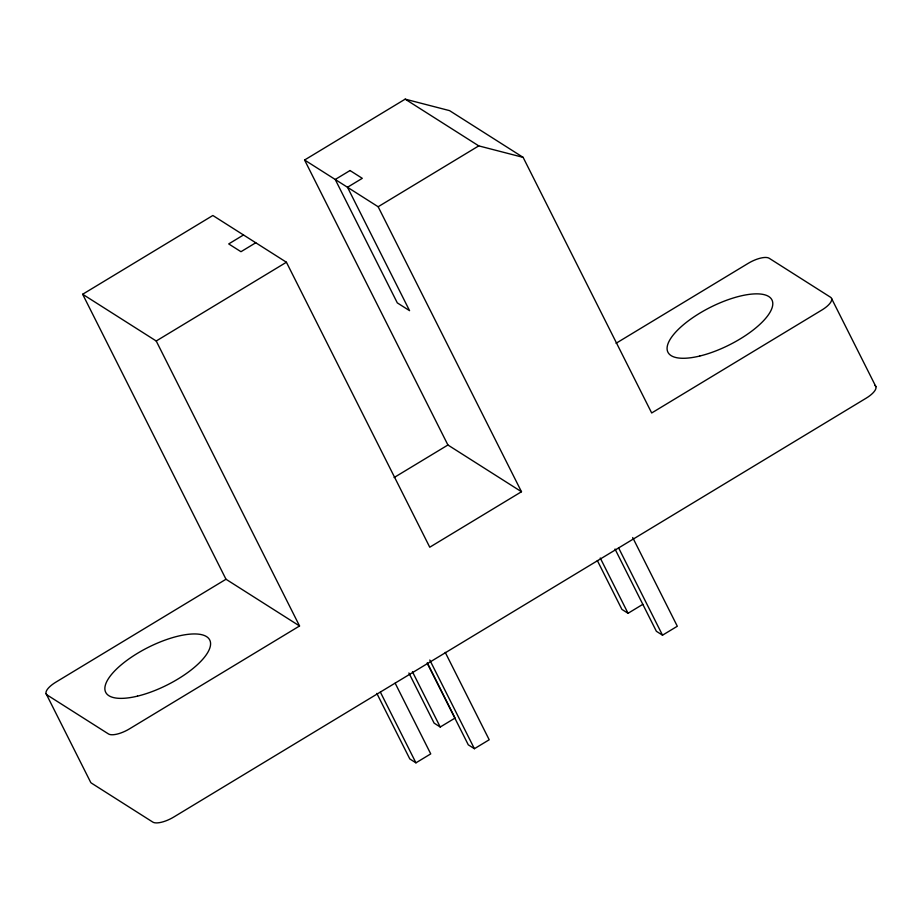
<?xml version="1.0" encoding="UTF-8"?>
<svg xmlns="http://www.w3.org/2000/svg" width="922" height="922" viewBox="0 0 922 922"><rect width="100%" height="100%" fill="white"/><g stroke="black" fill="none" stroke-linecap="round" stroke-linejoin="round"><path stroke-width="1.38" d="M225.994 579.247L55.85 682.165A17.633 6.373 -26.7 0 0 47.183 695.015L108.496 733.958A17.633 6.373 -26.7 0 0 129.414 728.899L299.558 625.98L225.994 579.247L82.657 294.256L212.855 215.494L286.419 262.24L429.756 547.219L521.483 491.737L378.147 206.747L304.583 160.013L405.184 99.15L449.556 110.628L523.12 157.362L651.681 412.975L821.825 310.057A17.633 6.373 -26.7 0 0 830.492 297.207L769.178 258.264A17.633 6.373 -26.7 0 0 748.249 263.323L616.057 343.284M243.5 234.972L228.714 243.927L240.976 251.706L255.763 242.763M82.657 294.256L156.221 340.99L286.419 262.24M378.147 206.747L478.76 145.883L523.12 157.362M394.097 477.55L447.919 445.003L521.483 491.737M408.895 672.991L434.112 723.125L440.243 727.02L455.042 718.065L427.243 662.791M597.341 560.553L621.912 609.396L628.043 613.291L642.83 604.336M376.833 693.39L409.806 758.944L415.937 762.84L430.735 753.885L395.169 683.19M427.543 663.84L468.272 744.815L474.404 748.71L489.202 739.767L445.234 652.361M615.009 549.028L656.383 631.293L662.515 635.189L677.313 626.245L632.699 537.549M405.184 99.15L478.76 145.883M831.575 298.521L875.9 386.664M618.558 547.783L662.515 635.189M600.245 558.017L628.043 613.291M304.583 160.013L447.919 445.003M429.79 660.025L474.404 748.71M412.445 671.746L440.243 727.02M380.383 692.145L415.937 762.84M156.221 340.99L299.558 625.98M46.1 693.701L90.425 781.844A17.633 6.373 -26.7 0 0 91.509 783.158L152.822 822.101A17.633 6.373 -26.7 0 0 173.751 817.042L866.15 398.189A17.633 6.373 -26.7 0 0 874.817 385.35M350.026 170.535L335.239 179.479L397.301 302.877L409.564 310.668L347.502 187.27L362.288 178.326L350.026 170.535M699.717 356.042A58.201 21.045 -26.7 0 0 772.336 300.86A58.201 21.045 -26.7 0 0 687.766 321.294A58.201 21.045 -26.7 0 0 699.717 356.042M137.516 696.133A58.201 21.045 -26.7 0 0 210.124 640.951A58.201 21.045 -26.7 0 0 125.553 661.385A58.201 21.045 -26.7 0 0 137.516 696.133"/></g></svg>
